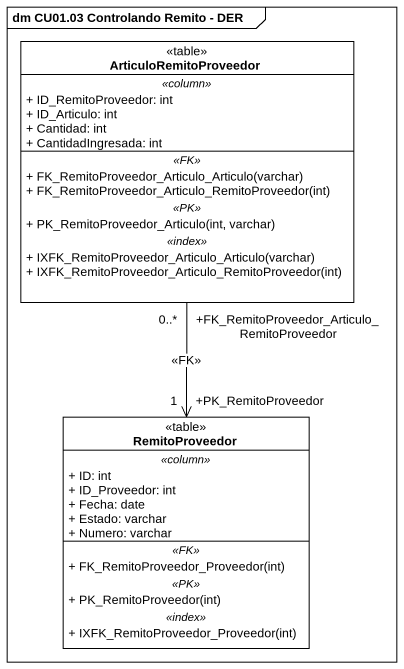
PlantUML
@startuml
mainframe dm CU01.03 Controlando Remito - DER
hide circle
hide empty members
skinparam classAttributeIconSize 0
class ArticuloRemitoProveedor <<table>> {
  .. <<column>> ..
  + ID_RemitoProveedor: int
  + ID_Articulo: int
  + Cantidad: int
  + CantidadIngresada: int
  .. <<FK>> ..
  + FK_RemitoProveedor_Articulo_Articulo(varchar)
  + FK_RemitoProveedor_Articulo_RemitoProveedor(int)
  .. <<PK>> ..
  + PK_RemitoProveedor_Articulo(int, varchar)
  .. <<index>> ..
  + IXFK_RemitoProveedor_Articulo_Articulo(varchar)
  + IXFK_RemitoProveedor_Articulo_RemitoProveedor(int)
}
class RemitoProveedor <<table>> {
  .. <<column>> ..
  + ID: int
  + ID_Proveedor: int
  + Fecha: date
  + Estado: varchar
  + Numero: varchar
  .. <<FK>> ..
  + FK_RemitoProveedor_Proveedor(int)
  .. <<PK>> ..
  + PK_RemitoProveedor(int)
  .. <<index>> ..
  + IXFK_RemitoProveedor_Proveedor(int)
}
ArticuloRemitoProveedor "+FK_RemitoProveedor_Articulo_RemitoProveedor\n0..*" --> "+PK_RemitoProveedor\n1" RemitoProveedor : <<FK>>
@enduml
